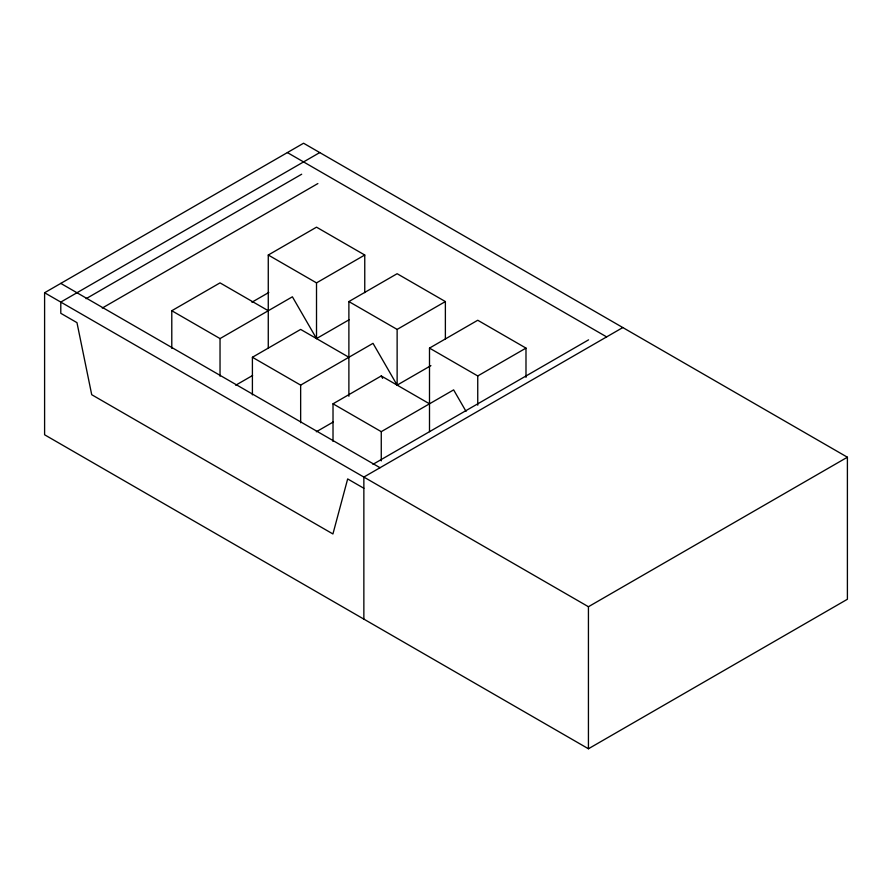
<?xml version="1.0" encoding="UTF-8"?>
<svg xmlns="http://www.w3.org/2000/svg" width="892" height="892" viewBox="0 0 892 892"><rect width="100%" height="100%" fill="white"/><g stroke="black" fill="none" stroke-linecap="round" stroke-linejoin="round"><path stroke-width="1.34" d="M44.6 292.743L303.57 143.233L847.4 457.217L847.4 599.257L588.43 748.767L44.6 434.783L44.6 292.743L588.43 606.727L847.4 457.217M319.749 152.577L60.79 302.087L60.79 313.304L76.968 322.648L91.72 394.71L332.928 533.962L347.668 478.937L363.858 488.281M86.078 298.697L301.686 174.219M102.268 308.052L317.875 183.562M171.788 348.326L171.788 310.728L220.034 282.875L268.269 310.728M268.269 348.326L268.269 255.023L316.515 227.17L364.761 255.023L364.761 292.621M251.912 302.221L268.782 292.487M171.788 310.728L220.034 338.581L292.398 296.802L316.515 338.581L349.084 319.782M268.269 255.023L316.515 282.875L364.761 255.023M252.403 394.877L252.403 357.268L300.649 329.416L348.883 357.268M348.883 396.271L348.883 301.563L397.13 273.71L445.376 301.563L445.376 339.172M235.711 385.233L252.592 375.487M252.403 357.268L300.649 385.121L373.012 343.342L397.13 385.121L430.903 365.631M348.883 301.563L397.13 329.416L445.376 301.563M333.017 441.417L333.017 403.808L381.263 375.956L429.498 403.808M429.498 431.661L429.498 348.103L477.744 320.25L525.99 348.103L525.99 377.349M316.325 431.773L333.207 422.027M333.017 403.808L381.263 431.661L453.627 389.882L466.025 411.368M429.498 348.103L477.744 375.956L525.99 348.103M372.967 464.331L588.564 339.852M622.817 327.554L363.858 477.064L363.858 619.104M287.38 152.577L606.638 336.897M60.79 283.4L380.037 467.72M381.263 375.956L382.635 378.353M588.43 606.727L588.43 748.767M477.744 375.956L477.744 405.202M397.13 329.416L397.13 385.121M381.263 431.661L381.263 460.908M316.515 282.875L316.515 338.581M300.649 385.121L300.649 422.73M220.034 338.581L220.034 376.179"/></g></svg>
